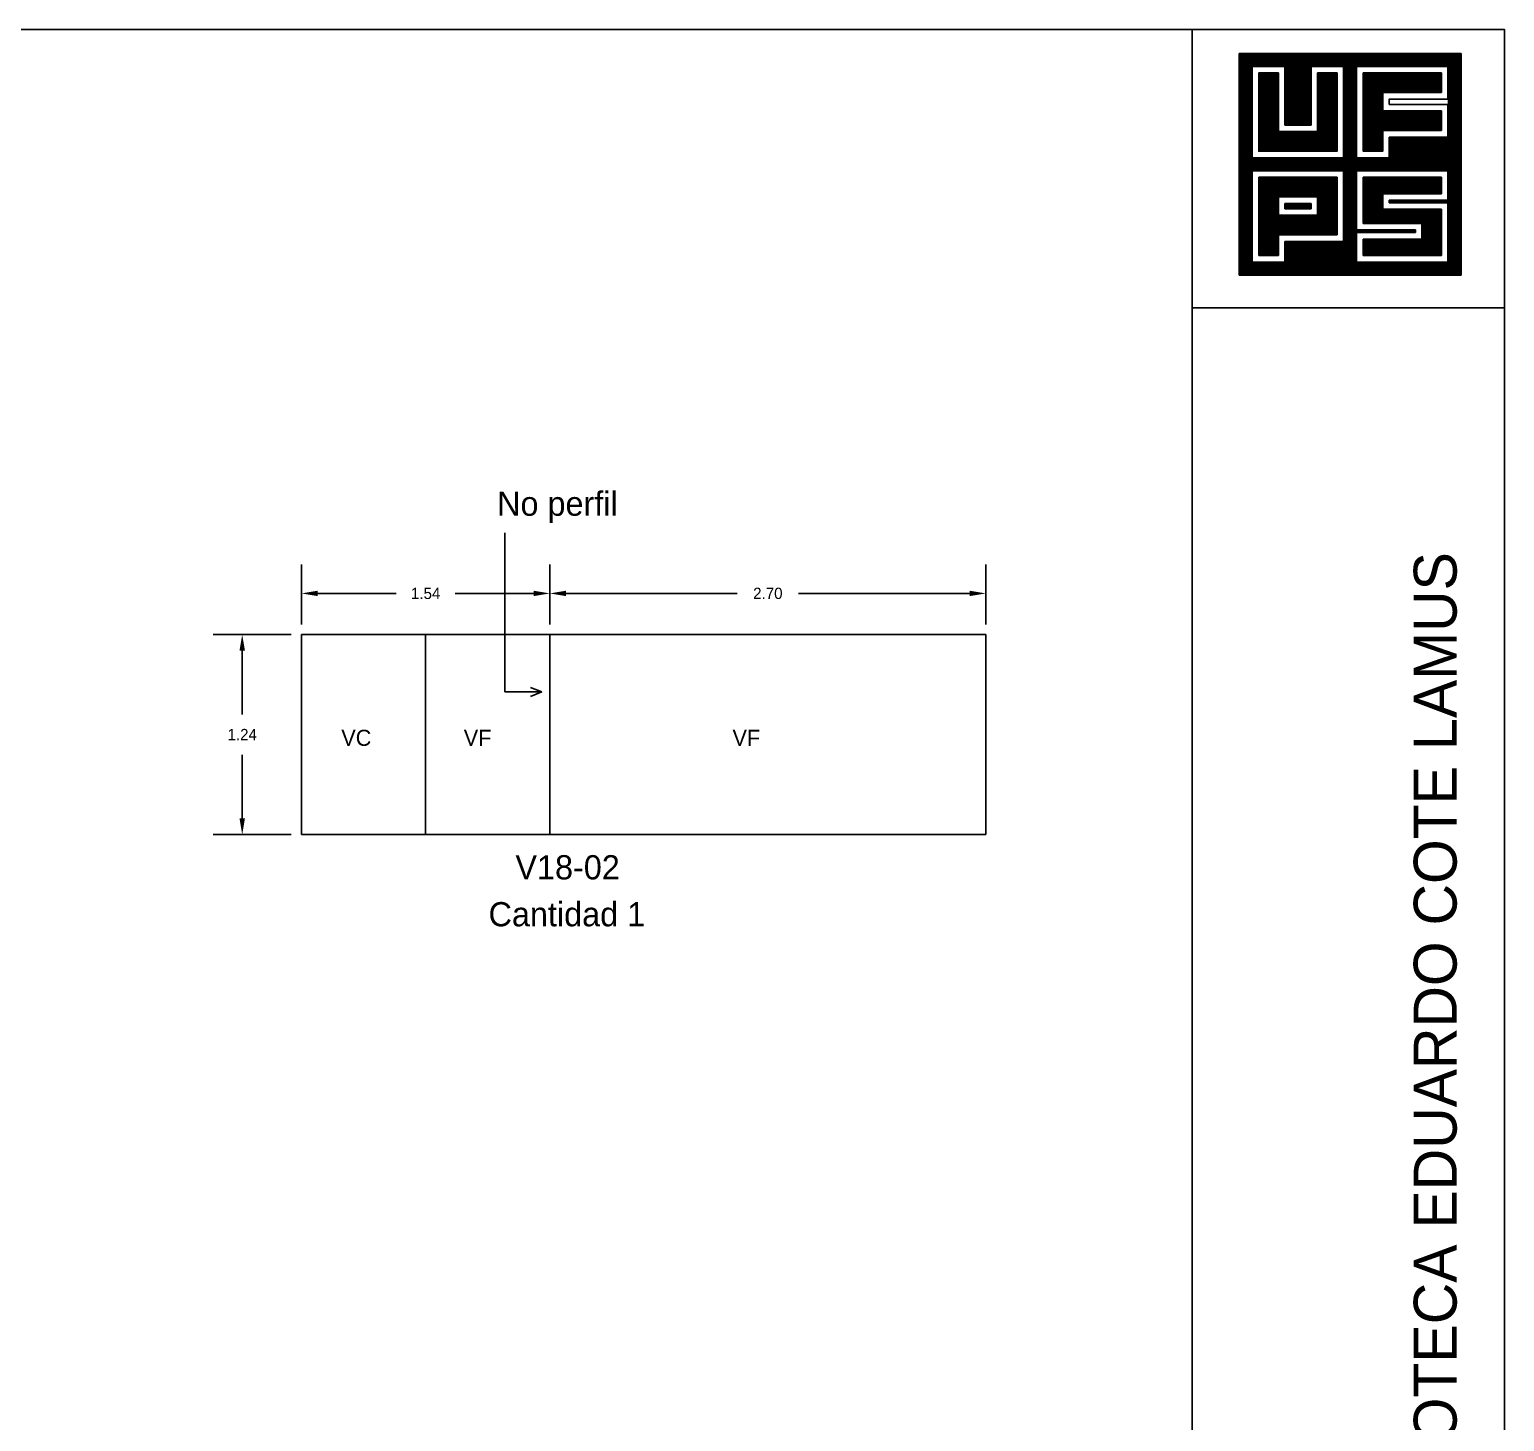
# Model space of a CAD drawing. Extents: x 48 to 72.1, y -38.6 to -0.2.
# Drawn here: x 63.01 to 72.14, y -30.02 to -21.4 of the extents above; entities that cross this region are included whole.
import ezdxf

# ---------------------------------------------------------------- set-up
doc = ezdxf.new("R2010")
doc.units = 0
doc.header["$MEASUREMENT"] = 0
doc.layers.get('0').update_dxf_attribs({"linetype": 'CONTINUOUS'})
doc.layers.get('DEFPOINTS').update_dxf_attribs({"linetype": 'CONTINUOUS'})
doc.layers.add('ROTULO', color=12, linetype='CONTINUOUS')
doc.layers.add('TEXTOS', color=2, linetype='CONTINUOUS')
doc.styles.add('CAMILO', font='comic.ttf', dxfattribs={"height": 0.1})
doc.styles.add('STYLE1', font='hand1.shx')
doc.dimstyles.new('CAMILO', dxfattribs={"dimscale": 0, "dimtxt": 0.07, "dimasz": 0.1, "dimexe": 0.18, "dimexo": 0.0625, "dimgap": 0.09, "dimtad": 0, "dimtih": 1, "dimtoh": 1, "dimzin": 0, "dimtxsty": 'STANDARD', "dimcen": 0.09, "dimclrd": 2, "dimclre": 2, "dimclrt": 5, "dimazin": 3, "dimtfac": 1, "dimtofl": 0, "dimtmove": 0, "dimatfit": 3, "dimtolj": 1, "dimtzin": 0})
pattern_1 = [(0, (73.1563085, -19.390613), (0, 0.008314285), []), (90, (73.1563085, -19.390613), (-0.008314285, 5e-19), [])]

# ---------------------------------------------------------------- blocks, each defined once
blk = doc.blocks.new('*D37')
at = {"color": 2, "linetype": 'BYBLOCK'}
for p, q in [((7.6022, 2.9653), (7.6022, 3.3372)), ((9.1422, 2.9653), (9.1422, 3.3372)), ((7.7022, 3.1572), (8.1889, 3.1572)), ((9.0422, 3.1572), (8.5555, 3.1572))]:
    blk.add_line(p, q, dxfattribs=at)
for points in [[(7.7022, 3.1739), (7.7022, 3.1406), (7.6022, 3.1572)], [(9.0422, 3.1739), (9.0422, 3.1406), (9.1422, 3.1572)]]:
    blk.add_solid(points, dxfattribs=at)
at = {"layer": 'DEFPOINTS', "color": 0, "linetype": 'BYBLOCK'}
for p in [(9.1422, 3.1572), (7.6022, 2.9028), (9.1422, 2.9028)]:
    blk.add_point(p, dxfattribs=at)
at = {"color": 5, "linetype": 'BYBLOCK', "insert": (8.3722, 3.1572), "char_height": 0.07, "attachment_point": 5}
blk.add_mtext('\\A1;1.54', dxfattribs=at)
blk = doc.blocks.new('*D38')
at = {"color": 2, "linetype": 'BYBLOCK'}
for p, q in [((7.5397, 2.9028), (7.0557, 2.9028)), ((7.2357, 2.8028), (7.2357, 2.4078)), ((7.2357, 1.7628), (7.2357, 2.1578)), ((7.5397, 1.6628), (7.0557, 1.6628))]:
    blk.add_line(p, q, dxfattribs=at)
for points in [[(7.219, 2.8028), (7.2524, 2.8028), (7.2357, 2.9028)], [(7.219, 1.7628), (7.2524, 1.7628), (7.2357, 1.6628)]]:
    blk.add_solid(points, dxfattribs=at)
at = {"layer": 'DEFPOINTS', "color": 0, "linetype": 'BYBLOCK'}
for p in [(7.6022, 2.9028), (7.2357, 1.6628), (7.6022, 1.6628)]:
    blk.add_point(p, dxfattribs=at)
at = {"color": 5, "linetype": 'BYBLOCK', "insert": (7.2357, 2.2828), "char_height": 0.07, "attachment_point": 5}
blk.add_mtext('\\A1;1.24', dxfattribs=at)
blk = doc.blocks.new('*D39')
at = {"color": 2, "linetype": 'BYBLOCK'}
for p, q in [((11.8422, 2.9653), (11.8422, 3.3372)), ((9.2422, 3.1572), (10.303, 3.1572)), ((11.7422, 3.1572), (10.6814, 3.1572))]:
    blk.add_line(p, q, dxfattribs=at)
for points in [[(9.2422, 3.1739), (9.2422, 3.1406), (9.1422, 3.1572)], [(11.7422, 3.1739), (11.7422, 3.1406), (11.8422, 3.1572)]]:
    blk.add_solid(points, dxfattribs=at)
at = {"layer": 'DEFPOINTS', "color": 0, "linetype": 'BYBLOCK'}
for p in [(11.8422, 3.1572), (9.1422, 2.9028), (11.8422, 2.9028)]:
    blk.add_point(p, dxfattribs=at)
at = {"color": 5, "linetype": 'BYBLOCK', "insert": (10.4922, 3.1572), "char_height": 0.07, "attachment_point": 5}
blk.add_mtext('\\A1;2.70', dxfattribs=at)

msp = doc.modelspace()

# ---------------------------------------------------------------- hatches: boundary and pattern name
at = {"layer": 'ROTULO', "linetype": 'CONTINUOUS', "ltscale": 0.5}
h = msp.add_hatch(dxfattribs=at)
h.set_pattern_fill('NET,_O', color=6, scale=0.066514)
h.set_pattern_definition(pattern_1)
h.paths.add_polyline_path([(71.8744, -22.9193), (71.8744, -21.5454), (70.5005, -21.5454), (70.5005, -22.9193)])
h.paths.add_polyline_path([(71.5915, -22.6391), (71.5915, -22.6554), (71.2278, -22.6554), (71.2278, -22.8385), (71.7936, -22.8385), (71.7936, -22.4708), (71.4299, -22.4708), (71.4299, -22.4556), (71.7936, -22.4556), (71.7936, -22.2728), (71.2278, -22.2728), (71.2278, -22.6391)], flags=16)
h.paths.add_polyline_path([(70.7834, -22.7102), (71.147, -22.7102), (71.147, -22.2728), (70.5813, -22.2728), (70.5813, -22.8385), (70.7834, -22.8385)], flags=16)
h.paths.add_polyline_path([(71.2278, -22.1919), (71.2278, -21.6262), (71.7936, -21.6262), (71.7936, -21.8283), (71.7936, -22.0637), (71.4299, -22.0637), (71.4299, -22.1919)], flags=16)
h.paths.add_polyline_path([(71.147, -22.1919), (70.5813, -22.1919), (70.5813, -21.6262), (70.7834, -21.6262), (70.7834, -21.9899), (70.945, -21.9899), (70.945, -21.6262), (71.147, -21.6262)], flags=16)
h.paths.add_polyline_path([(71.2683, -22.3132), (71.7531, -22.3132), (71.7531, -22.4152), (71.3895, -22.4152), (71.3895, -22.5112), (71.7531, -22.5112), (71.7531, -22.7981), (71.2683, -22.7981), (71.2683, -22.6958), (71.6319, -22.6958), (71.6319, -22.5987), (71.2683, -22.5987)], flags=0)
h.paths.add_polyline_path([(71.1066, -22.3132), (71.1066, -22.6698), (70.743, -22.6698), (70.743, -22.7981), (70.6217, -22.7981), (70.6217, -22.3132)], flags=0)
h.paths.add_polyline_path([(71.2683, -22.1515), (71.2683, -21.6666), (71.7531, -21.6666), (71.7531, -21.7879), (71.3895, -21.7879), (71.3895, -21.9021), (71.7531, -21.9021), (71.7531, -22.0233), (71.3895, -22.0233), (71.3895, -22.1515)], flags=0)
h.paths.add_polyline_path([(71.1066, -22.1515), (70.6217, -22.1515), (70.6217, -21.6666), (70.743, -21.6666), (70.743, -22.0303), (70.9854, -22.0303), (70.9854, -21.6666), (71.1066, -21.6666)], flags=0)
h.paths.add_polyline_path([(70.9854, -22.4344), (70.9854, -22.5486), (70.743, -22.5486), (70.743, -22.4344)], flags=0)
h.paths.add_polyline_path([(70.945, -22.4748), (70.945, -22.5082), (70.7834, -22.5082), (70.7834, -22.4748)], flags=0)
h = msp.add_hatch(dxfattribs=at)
h.set_pattern_fill('NET,_O', color=6, scale=0.066514)
h.set_pattern_definition(pattern_1)
h.paths.add_polyline_path([(71.1066, -22.3132), (70.6217, -22.3132), (70.6217, -22.7981), (70.743, -22.7981), (70.743, -22.6698), (71.1066, -22.6698)])
h.paths.add_polyline_path([(70.9854, -22.4344), (70.9854, -22.5486), (70.743, -22.5486), (70.743, -22.4344)], flags=16)
h.paths.add_polyline_path([(70.945, -22.4748), (70.945, -22.5082), (70.7834, -22.5082), (70.7834, -22.4748)], flags=0)
h.paths.add_polyline_path([(70.743, -21.6666), (70.6217, -21.6666), (70.6217, -22.1515), (71.1066, -22.1515), (71.1066, -21.6666), (70.9854, -21.6666), (70.9854, -22.0303), (70.743, -22.0303)])
h.paths.add_polyline_path([(71.3895, -22.0233), (71.7531, -22.0233), (71.7531, -21.9021), (71.3895, -21.9021), (71.3895, -21.7879), (71.7531, -21.7879), (71.7531, -21.6666), (71.2683, -21.6666), (71.2683, -22.1515), (71.3895, -22.1515)])
h.paths.add_polyline_path([(71.3895, -22.5112), (71.3895, -22.4152), (71.7531, -22.4152), (71.7531, -22.3132), (71.2683, -22.3132), (71.2683, -22.5987), (71.6319, -22.5987), (71.6319, -22.6958), (71.2683, -22.6958), (71.2683, -22.7981), (71.7531, -22.7981), (71.7531, -22.5112)])
h = msp.add_hatch(dxfattribs=at)
h.set_pattern_fill('NET,_O', color=6, scale=0.066514)
h.set_pattern_definition(pattern_1)
h.paths.add_polyline_path([(70.7834, -22.4748), (70.7834, -22.5082), (70.945, -22.5082), (70.945, -22.4748)])

# ---------------------------------------------------------------- linework, layer by layer
at = {"color": 4}
for p, q in [((65.951, -24.5163), (65.951, -25.5021)), ((66.1788, -25.5021), (66.1089, -25.4746)), ((65.951, -25.5021), (66.1788, -25.5021)), ((66.1788, -25.5021), (66.1089, -25.5296))]:
    msp.add_line(p, q, dxfattribs=at)
for p, q in [((64.6899, -25.1461), (68.9299, -25.1461)), ((64.6899, -25.1461), (64.6899, -26.3861)), ((65.4599, -25.1461), (65.4599, -26.3861)), ((66.2299, -25.1461), (66.2299, -26.3861)), ((68.9299, -25.1461), (68.9299, -26.3861)), ((64.6899, -26.3861), (68.9299, -26.3861))]:
    msp.add_line(p, q)
at = {"layer": 'ROTULO', "color": 6}
for p, q in [((70.5005, -22.9193), (70.5005, -21.5454)), ((71.8744, -22.9193), (71.8744, -21.5454)), ((70.6217, -22.3132), (70.6217, -22.7981)), ((71.1066, -22.3132), (70.6217, -22.3132)), ((71.1066, -22.6698), (71.1066, -22.3132)), ((71.7531, -22.3132), (71.2683, -22.3132)), ((71.2683, -22.3132), (71.2683, -22.5987)), ((71.7531, -22.4152), (71.7531, -22.3132)), ((70.743, -22.4344), (70.9854, -22.4344)), ((70.743, -22.5486), (70.743, -22.4344)), ((70.7834, -22.4748), (70.945, -22.4748)), ((70.7834, -22.5082), (70.7834, -22.4748)), ((70.945, -22.5082), (70.945, -22.4748)), ((70.9854, -22.5486), (70.9854, -22.4344)), ((71.3895, -22.5112), (71.3895, -22.4152)), ((71.3895, -22.4152), (71.7531, -22.4152)), ((71.4299, -22.4556), (71.7936, -22.4556)), ((71.4299, -22.4708), (71.4299, -22.4556)), ((70.9854, -22.5486), (70.743, -22.5486)), ((70.945, -22.5082), (70.7834, -22.5082)), ((71.5915, -22.6554), (71.2278, -22.6554)), ((70.743, -22.7981), (70.743, -22.6698)), ((70.743, -22.6698), (71.1066, -22.6698)), ((70.7834, -22.8385), (70.7834, -22.7102)), ((70.7834, -22.7102), (71.147, -22.7102)), ((71.2683, -22.6958), (71.2683, -22.7981)), ((71.6319, -22.6958), (71.2683, -22.6958)), ((70.6217, -22.7981), (70.743, -22.7981)), ((71.2683, -22.7981), (71.7531, -22.7981)), ((70.5005, -22.9193), (71.8744, -22.9193))]:
    msp.add_line(p, q, dxfattribs=at)
at = {"layer": 'ROTULO', "color": 5, "linetype": 'CONTINUOUS'}
msp.add_line((70.2087, -23.1214), (72.1438, -23.1214), dxfattribs=at)
at = {"layer": 'ROTULO', "color": 5, "ltscale": 0.5}
msp.add_lwpolyline([(72.1438, -38.6476), (72.1438, -21.3976), (48.0188, -21.3976), (48.0188, -38.6476)], close=True, dxfattribs=at)
msp.add_lwpolyline([(70.2087, -38.6476), (70.2087, -21.3976)], dxfattribs=at)
at = {"layer": 'ROTULO', "color": 6}
for points in [[(70.5005, -21.5454), (71.8744, -21.5454)], [(71.147, -22.7102), (71.147, -22.2728), (70.5813, -22.2728), (70.5813, -22.8385), (70.7834, -22.8385)], [(71.7936, -22.4556), (71.7936, -22.2728), (71.2278, -22.2728), (71.2278, -22.6391)], [(71.2278, -22.6554), (71.2278, -22.8385), (71.7936, -22.8385), (71.7936, -22.4708)], [(71.4299, -22.4708), (71.7936, -22.4708)], [(71.3895, -22.5112), (71.7531, -22.5112)], [(71.7531, -22.5112), (71.7531, -22.7981)], [(71.2278, -22.6391), (71.5915, -22.6391)], [(71.2683, -22.5987), (71.6319, -22.5987)], [(71.5915, -22.6391), (71.5915, -22.6554)], [(71.6319, -22.5987), (71.6319, -22.6958)]]:
    msp.add_lwpolyline(points, dxfattribs=at)
for points in [[(70.7834, -21.6262), (70.5813, -21.6262), (70.5813, -22.1919), (71.147, -22.1919), (71.147, -21.6262), (70.945, -21.6262), (70.945, -21.9899), (70.7834, -21.9899)], [(71.4299, -22.0637), (71.7936, -22.0637), (71.7936, -21.8617), (71.4299, -21.8617), (71.4299, -21.8283), (71.7936, -21.8283), (71.7936, -21.6262), (71.2278, -21.6262), (71.2278, -22.1919), (71.4299, -22.1919)], [(70.743, -21.6666), (70.6217, -21.6666), (70.6217, -22.1515), (71.1066, -22.1515), (71.1066, -21.6666), (70.9854, -21.6666), (70.9854, -22.0303), (70.743, -22.0303)], [(71.3895, -22.0233), (71.7531, -22.0233), (71.7531, -21.9021), (71.3895, -21.9021), (71.3895, -21.7879), (71.7531, -21.7879), (71.7531, -21.6666), (71.2683, -21.6666), (71.2683, -22.1515), (71.3895, -22.1515)]]:
    msp.add_lwpolyline(points, close=True, dxfattribs=at)

# ---------------------------------------------------------------- texts
at = {"attachment_point": 1, "style": 'CAMILO'}
for s, insert, char_height, width in [('No perfil', (65.9027, -24.2603), 0.15, 1.047), ('VC', (64.9374, -25.7363), 0.1, 0.3242), ('VF', (65.6961, -25.7363), 0.1, 0.3242), ('VF', (67.3611, -25.7363), 0.1, 0.3242), ('V18-02', (66.016, -26.5136), 0.15, 1.047), ('Cantidad 1', (65.8496, -26.8044), 0.15, 1.626599)]:
    msp.add_mtext(s, dxfattribs=dict(at, insert=insert, char_height=char_height, width=width))
at = {"layer": 'TEXTOS', "color": 5, "style": 'STYLE1'}
msp.add_text('BIBLIOTECA EDUARDO COTE LAMUS', height=0.266057, rotation=90, dxfattribs=at).set_placement((71.8474, -31.0215))

# ---------------------------------------------------------------- dimensions: what is measured, and where the dimension line sits
for base, p1, p2, override, picture, middle in [((66.2299, -24.8917), (64.6899, -25.1461), (66.2299, -25.1461), {"dimscale": 1}, '*D37', (65.4599, -24.8917)), ((68.9299, -24.8917), (66.2299, -25.1461), (68.9299, -25.1461), {"dimscale": 1, "dimse1": 1}, '*D39', (67.5799, -24.8917))]:
    dim = msp.add_linear_dim(base=base, p1=p1, p2=p2, dimstyle='CAMILO', override=override)
    dim.commit()
    dim.dimension.update_dxf_attribs({"geometry": picture, "text_midpoint": middle, "insert": (57.0877, -28.0489)})
dim = msp.add_linear_dim(base=(64.3234, -26.3861), p1=(64.6899, -25.1461), p2=(64.6899, -26.3861), angle=90, dimstyle='CAMILO', override={"dimscale": 1})
dim.commit()
dim.dimension.update_dxf_attribs({"geometry": '*D38', "text_midpoint": (64.3234, -25.7661), "insert": (57.0877, -28.0489)})

doc.saveas('drawing.dxf')
